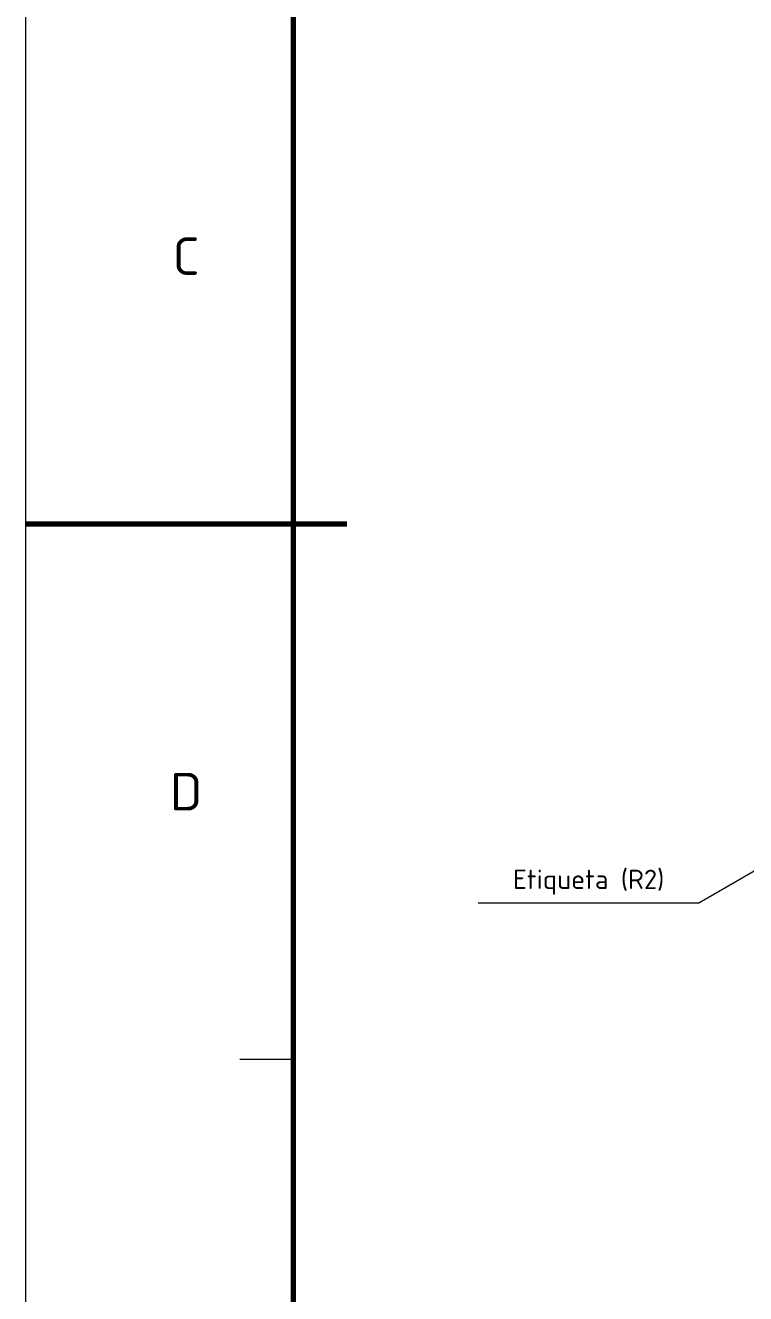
# Model space of a CAD drawing. Header units: millimetres. Extents: x 0 to 1554, y 0 to 420.
# Drawn here: x 1134 to 1201.2, y 76.6 to 195.1 of the extents above; entities that cross this region are included whole.
import ezdxf
from ezdxf.enums import TextEntityAlignment as Align

# ---------------------------------------------------------------- set-up
doc = ezdxf.new("R2010")
doc.units = ezdxf.units.MM
for name, color, linetype, lineweight in [('06-TEXTO', 7, 'CONTINUOUS', 25), ('07-RECUADRO', 7, 'CONTINUOUS', 70), ('08-FINA', 5, 'CONTINUOUS', 18)]:
    doc.layers.add(name, color=color, linetype=linetype, lineweight=lineweight)
doc.styles.add('ISO3098', font='isocpeur.ttf')

msp = doc.modelspace()

# ---------------------------------------------------------------- linework, layer by layer
at = {"layer": '07-RECUADRO'}
msp.add_line((1134, 148.5), (1164, 148.5), dxfattribs=at)
msp.add_lwpolyline([(1159, 10), (1544, 10), (1544, 287), (1159, 287)], close=True, dxfattribs=at)
at = {"layer": '08-FINA'}
for p, q in [((1221, 127.186), (1196.85, 113.076)), ((1196.85, 113.076), (1176.258, 113.076)), ((1159, 98.5), (1154, 98.5))]:
    msp.add_line(p, q, dxfattribs=at)
msp.add_lwpolyline([(1134, 0), (1554, 0), (1554, 297), (1134, 297)], close=True, dxfattribs=at)

# ---------------------------------------------------------------- texts
at = {"layer": '06-TEXTO', "style": 'ISO3098'}
for s, p in [('C', (1149, 173.5)), ('D', (1149, 123.5))]:
    msp.add_text(s, height=3.5, dxfattribs=at).set_placement(p, align=Align.MIDDLE_CENTER)
msp.add_text('Etiqueta (R2)', height=1.8, dxfattribs=at).set_placement((1186.554, 113.876), align=Align.BOTTOM_CENTER)

doc.saveas('drawing.dxf')
